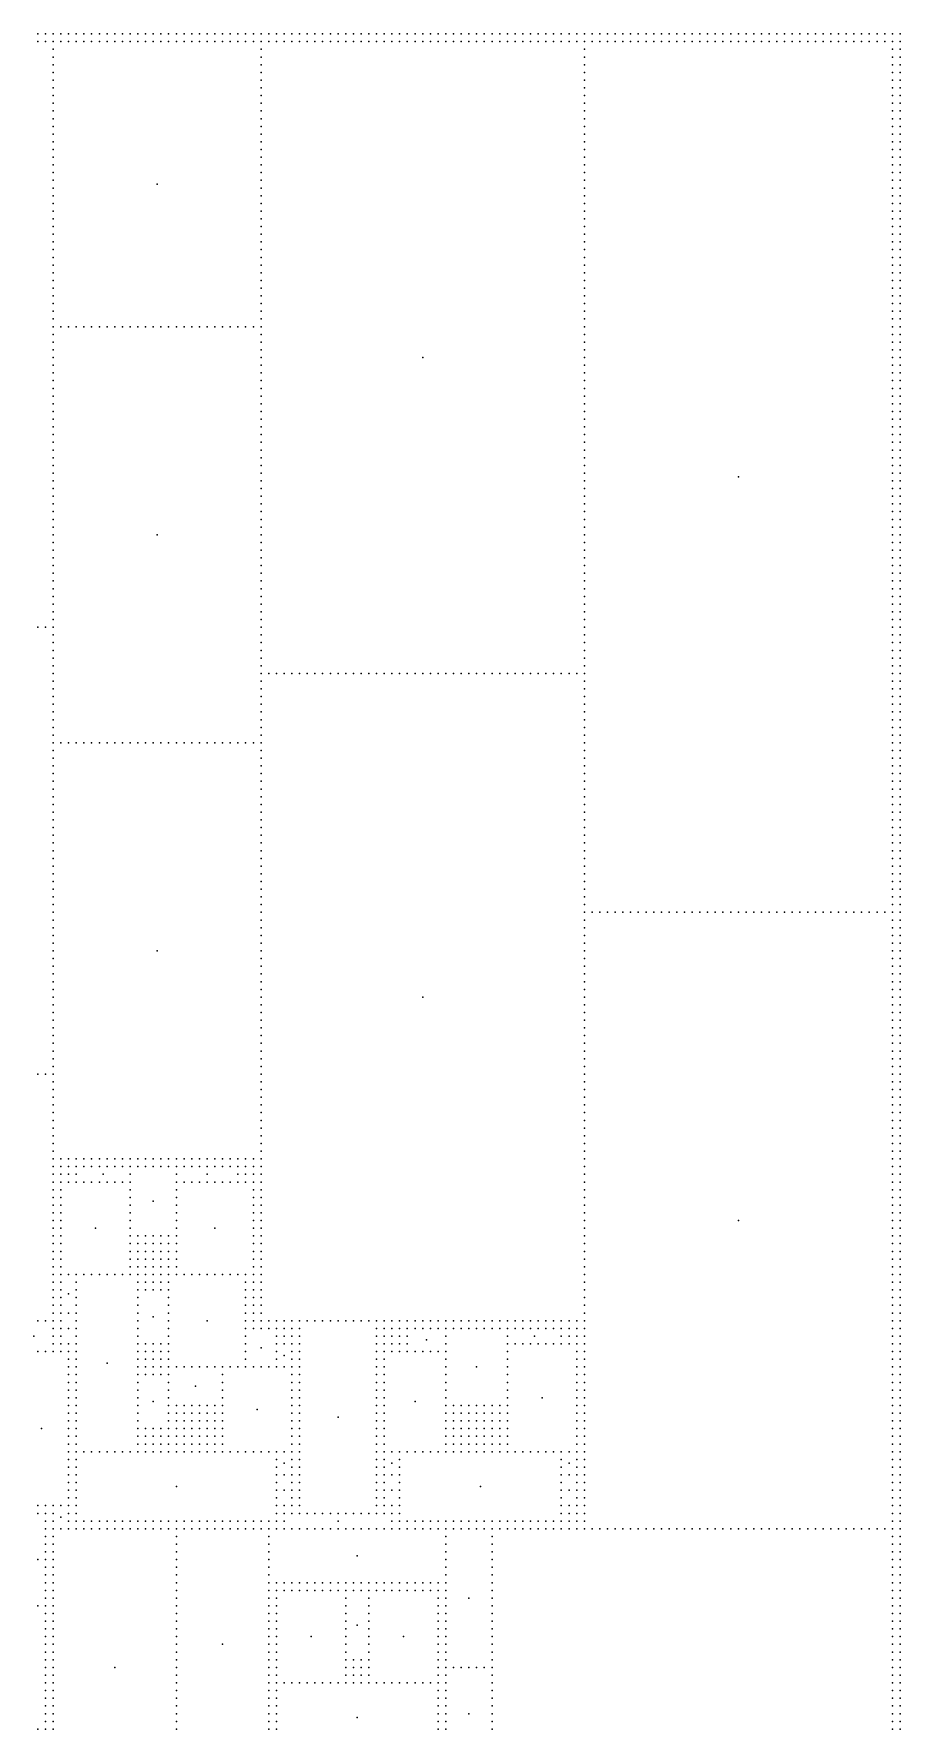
# Model space of a CAD drawing. Header units: metres. Extents: x -50 to 50, y -49 to 49.
# Drawn here: x 25.22 to 50.22, y 0.22 to 49.17 of the extents above; entities that cross this region are included whole.
import ezdxf

# ---------------------------------------------------------------- set-up
doc = ezdxf.new("R2010")
doc.units = ezdxf.units.M

msp = doc.modelspace()

# ---------------------------------------------------------------- linework, layer by layer
for p in [(25.333, 49.168), (25.333, 48.946), (25.556, 49.168), (25.556, 48.946), (25.778, 49.168), (25.778, 48.946), (26, 49.168), (26, 48.946), (26.222, 49.168), (26.222, 48.946), (26.444, 49.168), (26.444, 48.946), (26.667, 49.168), (26.667, 48.946), (26.889, 49.168), (26.889, 48.946), (27.111, 49.168), (27.111, 48.946), (27.333, 49.168), (27.333, 48.946), (27.556, 49.168), (27.556, 48.946), (27.778, 49.168), (27.778, 48.946), (28, 49.168), (28, 48.946), (28.222, 49.168), (28.222, 48.946), (28.444, 49.168), (28.444, 48.946), (28.667, 49.168), (28.667, 48.946), (28.889, 49.168), (28.889, 48.946), (29.111, 49.168), (29.111, 48.946), (29.333, 49.168), (29.333, 48.946), (29.556, 49.168), (29.556, 48.946), (29.778, 49.168), (29.778, 48.946), (30, 49.168), (30, 48.946), (30.222, 49.168), (30.222, 48.946), (30.444, 49.168), (30.444, 48.946), (30.667, 49.168), (30.667, 48.946), (30.889, 49.168), (30.889, 48.946), (31.111, 49.168), (31.111, 48.946), (31.333, 49.168), (31.333, 48.946), (31.556, 49.168), (31.556, 48.946), (31.778, 49.168), (31.778, 48.946), (32, 49.168), (32, 48.946), (32.222, 49.168), (32.222, 48.946), (32.444, 49.168), (32.444, 48.946), (32.667, 49.168), (32.667, 48.946), (32.889, 49.168), (32.889, 48.946), (33.111, 49.168), (33.111, 48.946), (33.333, 49.168), (33.333, 48.946), (33.556, 49.168), (33.556, 48.946), (33.778, 49.168), (33.778, 48.946), (34, 49.168), (34, 48.946), (34.222, 49.168), (34.222, 48.946), (34.444, 49.168), (34.444, 48.946), (34.667, 49.168), (34.667, 48.946), (34.889, 49.168), (34.889, 48.946), (35.111, 49.168), (35.111, 48.946), (35.333, 49.168), (35.333, 48.946), (35.556, 49.168), (35.556, 48.946), (35.778, 49.168), (35.778, 48.946), (36, 49.168), (36, 48.946), (36.222, 49.168), (36.222, 48.946), (36.444, 49.168), (36.444, 48.946), (36.667, 49.168), (36.667, 48.946), (36.889, 49.168), (36.889, 48.946), (37.111, 49.168), (37.111, 48.946), (37.333, 49.168), (37.333, 48.946), (37.556, 49.168), (37.556, 48.946), (37.778, 49.168), (37.778, 48.946), (38, 49.168), (38, 48.946), (38.222, 49.168), (38.222, 48.946), (38.444, 49.168), (38.444, 48.946), (38.667, 49.168), (38.667, 48.946), (38.889, 49.168), (38.889, 48.946), (39.111, 49.168), (39.111, 48.946), (39.333, 49.168), (39.333, 48.946), (39.556, 49.168), (39.556, 48.946), (39.778, 49.168), (39.778, 48.946), (40, 49.168), (40, 48.946), (40.222, 49.168), (40.222, 48.946), (40.444, 49.168), (40.444, 48.946), (40.667, 49.168), (40.667, 48.946), (40.889, 49.168), (40.889, 48.946), (41.111, 49.168), (41.111, 48.946), (41.333, 49.168), (41.333, 48.946), (41.556, 49.168), (41.556, 48.946), (41.778, 49.168), (41.778, 48.946), (42, 49.168), (42, 48.946), (42.222, 49.168), (42.222, 48.946), (42.444, 49.168), (42.444, 48.946), (42.667, 49.168), (42.667, 48.946), (42.889, 49.168), (42.889, 48.946), (43.111, 49.168), (43.111, 48.946), (43.333, 49.168), (43.333, 48.946), (43.556, 49.168), (43.556, 48.946), (43.778, 49.168), (43.778, 48.946), (44, 49.168), (44, 48.946), (44.222, 49.168), (44.222, 48.946), (44.444, 49.168), (44.444, 48.946), (44.667, 49.168), (44.667, 48.946), (44.889, 49.168), (44.889, 48.946), (45.111, 49.168), (45.111, 48.946), (45.333, 49.168), (45.333, 48.946), (45.556, 49.168), (45.556, 48.946), (45.778, 49.168), (45.778, 48.946), (46, 49.168), (46, 48.946), (46.222, 49.168), (46.222, 48.946), (46.444, 49.168), (46.444, 48.946), (46.667, 49.168), (46.667, 48.946), (46.889, 49.168), (46.889, 48.946), (47.111, 49.168), (47.111, 48.946), (47.333, 49.168), (47.333, 48.946), (47.556, 49.168), (47.556, 48.946), (47.778, 49.168), (47.778, 48.946), (48, 49.168), (48, 48.946), (48.222, 49.168), (48.222, 48.946), (48.444, 49.168), (48.444, 48.946), (48.667, 49.168), (48.667, 48.946), (48.889, 49.168), (48.889, 48.946), (49.111, 49.168), (49.111, 48.946), (49.333, 49.168), (49.333, 48.946), (49.556, 49.168), (49.556, 48.946), (49.778, 49.168), (49.778, 48.946), (50, 49.168), (50, 48.946), (50.222, 49.168), (50.222, 49.168), (50.222, 48.946), (25.778, 48.723), (25.778, 48.501), (31.778, 48.723), (31.778, 48.501), (41.111, 48.723), (41.111, 48.501), (50, 48.723), (50, 48.501), (50.222, 48.723), (50.222, 48.501), (25.778, 48.279), (25.778, 48.056), (31.778, 48.279), (31.778, 48.056), (41.111, 48.279), (41.111, 48.056), (50, 48.279), (50, 48.056), (50.222, 48.279), (50.222, 48.056), (25.778, 47.834), (25.778, 47.611), (31.778, 47.834), (31.778, 47.611), (41.111, 47.834), (41.111, 47.611), (50, 47.834), (50, 47.611), (50.222, 47.834), (50.222, 47.611), (25.778, 47.389), (25.778, 47.166), (31.778, 47.389), (31.778, 47.166), (41.111, 47.389), (41.111, 47.166), (50, 47.389), (50, 47.166), (50.222, 47.389), (50.222, 47.166), (25.778, 46.944), (25.778, 46.721), (25.778, 46.499), (31.778, 46.944), (31.778, 46.721), (31.778, 46.499), (41.111, 46.944), (41.111, 46.721), (41.111, 46.499), (50, 46.944), (50, 46.721), (50, 46.499), (50.222, 46.944), (50.222, 46.721), (50.222, 46.499), (25.778, 46.276), (25.778, 46.054), (31.778, 46.276), (31.778, 46.054), (41.111, 46.276), (41.111, 46.054), (50, 46.276), (50, 46.054), (50.222, 46.276), (50.222, 46.054), (25.778, 45.831), (25.778, 45.609), (31.778, 45.831), (31.778, 45.609), (41.111, 45.831), (41.111, 45.609), (50, 45.831), (50, 45.609), (50.222, 45.831), (50.222, 45.609), (25.778, 45.386), (25.778, 45.164), (31.778, 45.386), (31.778, 45.164), (41.111, 45.386), (41.111, 45.164), (50, 45.386), (50, 45.164), (50.222, 45.386), (50.222, 45.164), (25.778, 44.941), (25.778, 44.719), (28.778, 44.83), (31.778, 44.941), (31.778, 44.719), (41.111, 44.941), (41.111, 44.719), (50, 44.941), (50, 44.719), (50.222, 44.941), (50.222, 44.719), (25.778, 44.496), (25.778, 44.274), (31.778, 44.496), (31.778, 44.274), (41.111, 44.496), (41.111, 44.274), (50, 44.496), (50, 44.274), (50.222, 44.496), (50.222, 44.274), (25.778, 44.051), (25.778, 43.829), (25.778, 43.606), (31.778, 44.051), (31.778, 43.829), (31.778, 43.606), (41.111, 44.051), (41.111, 43.829), (41.111, 43.606), (50, 44.051), (50, 43.829), (50, 43.606), (50.222, 44.051), (50.222, 43.829), (50.222, 43.606), (25.778, 43.384), (25.778, 43.161), (31.778, 43.384), (31.778, 43.161), (41.111, 43.384), (41.111, 43.161), (50, 43.384), (50, 43.161), (50.222, 43.384), (50.222, 43.161), (25.778, 42.939), (25.778, 42.716), (31.778, 42.939), (31.778, 42.716), (41.111, 42.939), (41.111, 42.716), (50, 42.939), (50, 42.716), (50.222, 42.939), (50.222, 42.716), (25.778, 42.494), (25.778, 42.272), (31.778, 42.494), (31.778, 42.272), (41.111, 42.494), (41.111, 42.272), (50, 42.494), (50, 42.272), (50.222, 42.494), (50.222, 42.272), (25.778, 42.049), (25.778, 41.827), (25.778, 41.604), (31.778, 42.049), (31.778, 41.827), (31.778, 41.604), (41.111, 42.049), (41.111, 41.827), (41.111, 41.604), (50, 42.049), (50, 41.827), (50, 41.604), (50.222, 42.049), (50.222, 41.827), (50.222, 41.604), (25.778, 41.382), (25.778, 41.159), (31.778, 41.382), (31.778, 41.159), (41.111, 41.382), (41.111, 41.159), (50, 41.382), (50, 41.159), (50.222, 41.382), (50.222, 41.159), (25.778, 40.937), (25.778, 40.714), (26, 40.714), (26.222, 40.714), (26.444, 40.714), (26.667, 40.714), (26.889, 40.714), (27.111, 40.714), (27.333, 40.714), (27.556, 40.714), (27.778, 40.714), (28, 40.714), (28.222, 40.714), (28.444, 40.714), (28.667, 40.714), (28.889, 40.714), (29.111, 40.714), (29.333, 40.714), (29.556, 40.714), (29.778, 40.714), (30, 40.714), (30.222, 40.714), (30.444, 40.714), (30.667, 40.714), (30.889, 40.714), (31.111, 40.714), (31.333, 40.714), (31.556, 40.714), (31.778, 40.937), (31.778, 40.714), (41.111, 40.937), (41.111, 40.714), (50, 40.937), (50, 40.714), (50.222, 40.937), (50.222, 40.714), (25.778, 40.492), (25.778, 40.269), (31.778, 40.492), (31.778, 40.269), (41.111, 40.492), (41.111, 40.269), (50, 40.492), (50, 40.269), (50.222, 40.492), (50.222, 40.269), (25.778, 40.047), (25.778, 39.824), (31.778, 40.047), (31.778, 39.824), (36.444, 39.824), (41.111, 40.047), (41.111, 39.824), (50, 40.047), (50, 39.824), (50.222, 40.047), (50.222, 39.824), (25.778, 39.602), (25.778, 39.379), (25.778, 39.157), (31.778, 39.602), (31.778, 39.379), (31.778, 39.157), (41.111, 39.602), (41.111, 39.379), (41.111, 39.157), (50, 39.602), (50, 39.379), (50, 39.157), (50.222, 39.602), (50.222, 39.379), (50.222, 39.157), (25.778, 38.934), (25.778, 38.712), (31.778, 38.934), (31.778, 38.712), (41.111, 38.934), (41.111, 38.712), (50, 38.934), (50, 38.712), (50.222, 38.934), (50.222, 38.712), (25.778, 38.489), (25.778, 38.267), (31.778, 38.489), (31.778, 38.267), (41.111, 38.489), (41.111, 38.267), (50, 38.489), (50, 38.267), (50.222, 38.489), (50.222, 38.267), (25.778, 38.044), (25.778, 37.822), (31.778, 38.044), (31.778, 37.822), (41.111, 38.044), (41.111, 37.822), (50, 38.044), (50, 37.822), (50.222, 38.044), (50.222, 37.822), (25.778, 37.599), (25.778, 37.377), (31.778, 37.599), (31.778, 37.377), (41.111, 37.599), (41.111, 37.377), (50, 37.599), (50, 37.377), (50.222, 37.599), (50.222, 37.377), (25.778, 37.154), (25.778, 36.932), (31.778, 37.154), (31.778, 36.932), (41.111, 37.154), (41.111, 36.932), (50, 37.154), (50, 36.932), (50.222, 37.154), (50.222, 36.932), (25.778, 36.709), (25.778, 36.487), (25.778, 36.265), (31.778, 36.709), (31.778, 36.487), (31.778, 36.265), (41.111, 36.709), (41.111, 36.487), (41.111, 36.265), (45.556, 36.376), (50, 36.709), (50, 36.487), (50, 36.265), (50.222, 36.709), (50.222, 36.487), (50.222, 36.265), (25.778, 36.042), (25.778, 35.82), (31.778, 36.042), (31.778, 35.82), (41.111, 36.042), (41.111, 35.82), (50, 36.042), (50, 35.82), (50.222, 36.042), (50.222, 35.82), (25.778, 35.597), (25.778, 35.375), (31.778, 35.597), (31.778, 35.375), (41.111, 35.597), (41.111, 35.375), (50, 35.597), (50, 35.375), (50.222, 35.597), (50.222, 35.375), (25.778, 35.152), (25.778, 34.93), (31.778, 35.152), (31.778, 34.93), (41.111, 35.152), (41.111, 34.93), (50, 35.152), (50, 34.93), (50.222, 35.152), (50.222, 34.93), (25.778, 34.707), (25.778, 34.485), (25.778, 34.262), (28.778, 34.707), (31.778, 34.707), (31.778, 34.485), (31.778, 34.262), (41.111, 34.707), (41.111, 34.485), (41.111, 34.262), (50, 34.707), (50, 34.485), (50, 34.262), (50.222, 34.707), (50.222, 34.485), (50.222, 34.262), (25.778, 34.04), (25.778, 33.817), (31.778, 34.04), (31.778, 33.817), (41.111, 34.04), (41.111, 33.817), (50, 34.04), (50, 33.817), (50.222, 34.04), (50.222, 33.817), (25.778, 33.595), (25.778, 33.372), (31.778, 33.595), (31.778, 33.372), (41.111, 33.595), (41.111, 33.372), (50, 33.595), (50, 33.372), (50.222, 33.595), (50.222, 33.372), (25.778, 33.15), (25.778, 32.927), (31.778, 33.15), (31.778, 32.927), (41.111, 33.15), (41.111, 32.927), (50, 33.15), (50, 32.927), (50.222, 33.15), (50.222, 32.927), (25.778, 32.705), (25.778, 32.482), (31.778, 32.705), (31.778, 32.482), (41.111, 32.705), (41.111, 32.482), (50, 32.705), (50, 32.482), (50.222, 32.705), (50.222, 32.482), (25.333, 32.037), (25.556, 32.037), (25.778, 32.26), (25.778, 32.037), (31.778, 32.26), (31.778, 32.037), (41.111, 32.26), (41.111, 32.037), (50, 32.26), (50, 32.037), (50.222, 32.26), (50.222, 32.037), (25.778, 31.815), (25.778, 31.592), (25.778, 31.37), (31.778, 31.815), (31.778, 31.592), (31.778, 31.37), (41.111, 31.815), (41.111, 31.592), (41.111, 31.37), (50, 31.815), (50, 31.592), (50, 31.37), (50.222, 31.815), (50.222, 31.592), (50.222, 31.37), (25.778, 31.147), (25.778, 30.925), (31.778, 31.147), (31.778, 30.925), (41.111, 31.147), (41.111, 30.925), (50, 31.147), (50, 30.925), (50.222, 31.147), (50.222, 30.925), (25.778, 30.702), (25.778, 30.48), (31.778, 30.702), (31.778, 30.48), (32, 30.702), (32.222, 30.702), (32.444, 30.702), (32.667, 30.702), (32.889, 30.702), (33.111, 30.702), (33.333, 30.702), (33.556, 30.702), (33.778, 30.702), (34, 30.702), (34.222, 30.702), (34.444, 30.702), (34.667, 30.702), (34.889, 30.702), (35.111, 30.702), (35.333, 30.702), (35.556, 30.702), (35.778, 30.702), (36, 30.702), (36.222, 30.702), (36.444, 30.702), (36.667, 30.702), (36.889, 30.702), (37.111, 30.702), (37.333, 30.702), (37.556, 30.702), (37.778, 30.702), (38, 30.702), (38.222, 30.702), (38.444, 30.702), (38.667, 30.702), (38.889, 30.702), (39.111, 30.702), (39.333, 30.702), (39.556, 30.702), (39.778, 30.702), (40, 30.702), (40.222, 30.702), (40.444, 30.702), (40.667, 30.702), (40.889, 30.702), (41.111, 30.702), (41.111, 30.48), (50, 30.702), (50, 30.48), (50.222, 30.702), (50.222, 30.48), (25.778, 30.258), (25.778, 30.035), (31.778, 30.258), (31.778, 30.035), (41.111, 30.258), (41.111, 30.035), (50, 30.258), (50, 30.035), (50.222, 30.258), (50.222, 30.035), (25.778, 29.813), (25.778, 29.59), (25.778, 29.368), (31.778, 29.813), (31.778, 29.59), (31.778, 29.368), (41.111, 29.813), (41.111, 29.59), (41.111, 29.368), (50, 29.813), (50, 29.59), (50, 29.368), (50.222, 29.813), (50.222, 29.59), (50.222, 29.368), (25.778, 29.145), (25.778, 28.923), (31.778, 29.145), (31.778, 28.923), (41.111, 29.145), (41.111, 28.923), (50, 29.145), (50, 28.923), (50.222, 29.145), (50.222, 28.923), (25.778, 28.7), (25.778, 28.478), (26, 28.7), (26.222, 28.7), (26.444, 28.7), (26.667, 28.7), (26.889, 28.7), (27.111, 28.7), (27.333, 28.7), (27.556, 28.7), (27.778, 28.7), (28, 28.7), (28.222, 28.7), (28.444, 28.7), (28.667, 28.7), (28.889, 28.7), (29.111, 28.7), (29.333, 28.7), (29.556, 28.7), (29.778, 28.7), (30, 28.7), (30.222, 28.7), (30.444, 28.7), (30.667, 28.7), (30.889, 28.7), (31.111, 28.7), (31.333, 28.7), (31.556, 28.7), (31.778, 28.7), (31.778, 28.478), (41.111, 28.7), (41.111, 28.478), (50, 28.7), (50, 28.478), (50.222, 28.7), (50.222, 28.478), (25.778, 28.255), (25.778, 28.033), (31.778, 28.255), (31.778, 28.033), (41.111, 28.255), (41.111, 28.033), (50, 28.255), (50, 28.033), (50.222, 28.255), (50.222, 28.033), (25.778, 27.81), (25.778, 27.588), (31.778, 27.81), (31.778, 27.588), (41.111, 27.81), (41.111, 27.588), (50, 27.81), (50, 27.588), (50.222, 27.81), (50.222, 27.588), (25.778, 27.365), (25.778, 27.143), (25.778, 26.92), (31.778, 27.365), (31.778, 27.143), (31.778, 26.92), (41.111, 27.365), (41.111, 27.143), (41.111, 26.92), (50, 27.365), (50, 27.143), (50, 26.92), (50.222, 27.365), (50.222, 27.143), (50.222, 26.92), (25.778, 26.698), (25.778, 26.475), (31.778, 26.698), (31.778, 26.475), (41.111, 26.698), (41.111, 26.475), (50, 26.698), (50, 26.475), (50.222, 26.698), (50.222, 26.475), (25.778, 26.253), (25.778, 26.03), (31.778, 26.253), (31.778, 26.03), (41.111, 26.253), (41.111, 26.03), (50, 26.253), (50, 26.03), (50.222, 26.253), (50.222, 26.03), (25.778, 25.808), (25.778, 25.585), (31.778, 25.808), (31.778, 25.585), (41.111, 25.808), (41.111, 25.585), (50, 25.808), (50, 25.585), (50.222, 25.808), (50.222, 25.585), (25.778, 25.363), (25.778, 25.14), (31.778, 25.363), (31.778, 25.14), (41.111, 25.363), (41.111, 25.14), (50, 25.363), (50, 25.14), (50.222, 25.363), (50.222, 25.14), (25.778, 24.918), (25.778, 24.695), (31.778, 24.918), (31.778, 24.695), (41.111, 24.918), (41.111, 24.695), (50, 24.918), (50, 24.695), (50.222, 24.918), (50.222, 24.695), (25.778, 24.473), (25.778, 24.251), (25.778, 24.028), (31.778, 24.473), (31.778, 24.251), (31.778, 24.028), (41.111, 24.473), (41.111, 24.251), (41.111, 24.028), (50, 24.473), (50, 24.251), (50, 24.028), (50.222, 24.473), (50.222, 24.251), (50.222, 24.028), (25.778, 23.806), (25.778, 23.583), (31.778, 23.806), (31.778, 23.583), (41.111, 23.806), (41.111, 23.583), (41.333, 23.806), (41.556, 23.806), (41.778, 23.806), (42, 23.806), (42.222, 23.806), (42.444, 23.806), (42.667, 23.806), (42.889, 23.806), (43.111, 23.806), (43.333, 23.806), (43.556, 23.806), (43.778, 23.806), (44, 23.806), (44.222, 23.806), (44.444, 23.806), (44.667, 23.806), (44.889, 23.806), (45.111, 23.806), (45.333, 23.806), (45.556, 23.806), (45.778, 23.806), (46, 23.806), (46.222, 23.806), (46.444, 23.806), (46.667, 23.806), (46.889, 23.806), (47.111, 23.806), (47.333, 23.806), (47.556, 23.806), (47.778, 23.806), (48, 23.806), (48.222, 23.806), (48.444, 23.806), (48.667, 23.806), (48.889, 23.806), (49.111, 23.806), (49.333, 23.806), (49.556, 23.806), (49.778, 23.806), (50, 23.806), (50, 23.583), (50.222, 23.806), (50.222, 23.583), (25.778, 23.361), (25.778, 23.138), (31.778, 23.361), (31.778, 23.138), (41.111, 23.361), (41.111, 23.138), (50, 23.361), (50, 23.138), (50.222, 23.361), (50.222, 23.138), (25.778, 22.916), (25.778, 22.693), (28.778, 22.693), (31.778, 22.916), (31.778, 22.693), (41.111, 22.916), (41.111, 22.693), (50, 22.916), (50, 22.693), (50.222, 22.916), (50.222, 22.693), (25.778, 22.471), (25.778, 22.248), (25.778, 22.026), (31.778, 22.471), (31.778, 22.248), (31.778, 22.026), (41.111, 22.471), (41.111, 22.248), (41.111, 22.026), (50, 22.471), (50, 22.248), (50, 22.026), (50.222, 22.471), (50.222, 22.248), (50.222, 22.026), (25.778, 21.803), (25.778, 21.581), (31.778, 21.803), (31.778, 21.581), (41.111, 21.803), (41.111, 21.581), (50, 21.803), (50, 21.581), (50.222, 21.803), (50.222, 21.581), (25.778, 21.358), (25.778, 21.136), (31.778, 21.358), (31.778, 21.136), (36.444, 21.358), (41.111, 21.358), (41.111, 21.136), (50, 21.358), (50, 21.136), (50.222, 21.358), (50.222, 21.136), (25.778, 20.913), (25.778, 20.691), (31.778, 20.913), (31.778, 20.691), (41.111, 20.913), (41.111, 20.691), (50, 20.913), (50, 20.691), (50.222, 20.913), (50.222, 20.691), (25.778, 20.468), (25.778, 20.246), (31.778, 20.468), (31.778, 20.246), (41.111, 20.468), (41.111, 20.246), (50, 20.468), (50, 20.246), (50.222, 20.468), (50.222, 20.246), (25.778, 20.023), (25.778, 19.801), (31.778, 20.023), (31.778, 19.801), (41.111, 20.023), (41.111, 19.801), (50, 20.023), (50, 19.801), (50.222, 20.023), (50.222, 19.801), (25.333, 19.133), (25.556, 19.133), (25.778, 19.578), (25.778, 19.356), (25.778, 19.133), (31.778, 19.578), (31.778, 19.356), (31.778, 19.133), (41.111, 19.578), (41.111, 19.356), (41.111, 19.133), (50, 19.578), (50, 19.356), (50, 19.133), (50.222, 19.578), (50.222, 19.356), (50.222, 19.133), (25.778, 18.911), (25.778, 18.688), (31.778, 18.911), (31.778, 18.688), (41.111, 18.911), (41.111, 18.688), (50, 18.911), (50, 18.688), (50.222, 18.911), (50.222, 18.688), (25.778, 18.466), (25.778, 18.244), (31.778, 18.466), (31.778, 18.244), (41.111, 18.466), (41.111, 18.244), (50, 18.466), (50, 18.244), (50.222, 18.466), (50.222, 18.244), (25.778, 18.021), (25.778, 17.799), (31.778, 18.021), (31.778, 17.799), (41.111, 18.021), (41.111, 17.799), (50, 18.021), (50, 17.799), (50.222, 18.021), (50.222, 17.799), (25.778, 17.576), (25.778, 17.354), (31.778, 17.576), (31.778, 17.354), (41.111, 17.576), (41.111, 17.354), (50, 17.576), (50, 17.354), (50.222, 17.576), (50.222, 17.354), (25.778, 17.131), (25.778, 16.909), (25.778, 16.686), (26, 16.686), (26.222, 16.686), (26.444, 16.686), (26.667, 16.686), (26.889, 16.686), (27.111, 16.686), (27.333, 16.686), (27.556, 16.686), (27.778, 16.686), (28, 16.686), (28.222, 16.686), (28.444, 16.686), (28.667, 16.686), (28.889, 16.686), (29.111, 16.686), (29.333, 16.686), (29.556, 16.686), (29.778, 16.686), (30, 16.686), (30.222, 16.686), (30.444, 16.686), (30.667, 16.686), (30.889, 16.686), (31.111, 16.686), (31.333, 16.686), (31.556, 16.686), (31.778, 17.131), (31.778, 16.909), (31.778, 16.686), (41.111, 17.131), (41.111, 16.909), (41.111, 16.686), (50, 17.131), (50, 16.909), (50, 16.686), (50.222, 17.131), (50.222, 16.909), (50.222, 16.686), (25.778, 16.464), (25.778, 16.241), (26, 16.464), (26, 16.241), (26.222, 16.464), (26.222, 16.241), (26.444, 16.464), (26.444, 16.241), (26.667, 16.464), (26.889, 16.464), (27.111, 16.464), (27.222, 16.241), (27.333, 16.464), (27.556, 16.464), (27.778, 16.464), (28, 16.464), (28, 16.241), (28.222, 16.464), (28.444, 16.464), (28.667, 16.464), (28.889, 16.464), (29.111, 16.464), (29.333, 16.464), (29.333, 16.241), (29.556, 16.464), (29.778, 16.464), (30, 16.464), (30.222, 16.464), (30.222, 16.241), (30.444, 16.464), (30.667, 16.464), (30.889, 16.464), (31.111, 16.464), (31.111, 16.241), (31.333, 16.464), (31.333, 16.241), (31.556, 16.464), (31.556, 16.241), (31.778, 16.464), (31.778, 16.241), (41.111, 16.464), (41.111, 16.241), (50, 16.464), (50, 16.241), (50.222, 16.464), (50.222, 16.241), (25.778, 16.019), (25.778, 15.796), (26, 16.019), (26, 15.796), (26.222, 16.019), (26.444, 16.019), (26.667, 16.019), (26.889, 16.019), (27.111, 16.019), (27.333, 16.019), (27.556, 16.019), (27.778, 16.019), (28, 16.019), (28, 15.796), (29.333, 16.019), (29.333, 15.796), (29.556, 16.019), (29.778, 16.019), (30, 16.019), (30.222, 16.019), (30.444, 16.019), (30.667, 16.019), (30.889, 16.019), (31.111, 16.019), (31.333, 16.019), (31.556, 16.019), (31.556, 15.796), (31.778, 16.019), (31.778, 15.796), (41.111, 16.019), (41.111, 15.796), (50, 16.019), (50, 15.796), (50.222, 16.019), (50.222, 15.796), (25.778, 15.574), (25.778, 15.351), (26, 15.574), (26, 15.351), (28, 15.574), (28, 15.351), (28.667, 15.462), (29.333, 15.574), (29.333, 15.351), (31.556, 15.574), (31.556, 15.351), (31.778, 15.574), (31.778, 15.351), (41.111, 15.574), (41.111, 15.351), (50, 15.574), (50, 15.351), (50.222, 15.574), (50.222, 15.351), (25.778, 15.129), (25.778, 14.906), (25.778, 14.684), (26, 15.129), (26, 14.906), (26, 14.684), (28, 15.129), (28, 14.906), (28, 14.684), (29.333, 15.129), (29.333, 14.906), (29.333, 14.684), (31.556, 15.129), (31.556, 14.906), (31.556, 14.684), (31.778, 15.129), (31.778, 14.906), (31.778, 14.684), (41.111, 15.129), (41.111, 14.906), (41.111, 14.684), (45.556, 14.906), (50, 15.129), (50, 14.906), (50, 14.684), (50.222, 15.129), (50.222, 14.906), (50.222, 14.684), (25.778, 14.461), (25.778, 14.239), (26, 14.461), (26, 14.239), (27, 14.684), (28, 14.461), (28, 14.239), (28.222, 14.461), (28.222, 14.239), (28.444, 14.461), (28.444, 14.239), (28.667, 14.461), (28.667, 14.239), (28.889, 14.461), (28.889, 14.239), (29.111, 14.461), (29.111, 14.239), (29.333, 14.461), (29.333, 14.239), (30.444, 14.684), (31.556, 14.461), (31.556, 14.239), (31.778, 14.461), (31.778, 14.239), (41.111, 14.461), (41.111, 14.239), (50, 14.461), (50, 14.239), (50.222, 14.461), (50.222, 14.239), (25.778, 14.016), (25.778, 13.794), (26, 14.016), (26, 13.794), (28, 14.016), (28, 13.794), (28.222, 14.016), (28.222, 13.794), (28.444, 14.016), (28.444, 13.794), (28.667, 14.016), (28.667, 13.794), (28.889, 14.016), (28.889, 13.794), (29.111, 14.016), (29.111, 13.794), (29.333, 14.016), (29.333, 13.794), (31.556, 14.016), (31.556, 13.794), (31.778, 14.016), (31.778, 13.794), (41.111, 14.016), (41.111, 13.794), (50, 14.016), (50, 13.794), (50.222, 14.016), (50.222, 13.794), (25.778, 13.571), (25.778, 13.349), (26, 13.571), (26, 13.349), (26.222, 13.349), (26.444, 13.349), (26.667, 13.349), (26.889, 13.349), (27.111, 13.349), (27.333, 13.349), (27.556, 13.349), (27.778, 13.349), (28, 13.571), (28, 13.349), (28.222, 13.571), (28.222, 13.349), (28.444, 13.571), (28.444, 13.349), (28.667, 13.571), (28.667, 13.349), (28.889, 13.571), (28.889, 13.349), (29.111, 13.571), (29.111, 13.349), (29.333, 13.571), (29.333, 13.349), (29.556, 13.349), (29.778, 13.349), (30, 13.349), (30.222, 13.349), (30.444, 13.349), (30.667, 13.349), (30.889, 13.349), (31.111, 13.349), (31.333, 13.349), (31.556, 13.571), (31.556, 13.349), (31.778, 13.571), (31.778, 13.349), (41.111, 13.571), (41.111, 13.349), (50, 13.571), (50, 13.349), (50.222, 13.571), (50.222, 13.349), (25.778, 13.126), (25.778, 12.904), (26, 13.126), (26, 12.904), (26.222, 12.793), (26.444, 13.126), (26.444, 12.904), (28.222, 13.126), (28.222, 12.904), (28.444, 13.126), (28.444, 12.904), (28.667, 13.126), (28.667, 12.904), (28.889, 13.126), (28.889, 12.904), (29.111, 13.126), (29.111, 12.904), (31.333, 13.126), (31.333, 12.904), (31.556, 13.126), (31.556, 12.904), (31.778, 13.126), (31.778, 12.904), (41.111, 13.126), (41.111, 12.904), (50, 13.126), (50, 12.904), (50.222, 13.126), (50.222, 12.904), (25.778, 12.681), (25.778, 12.459), (25.778, 12.236), (26, 12.681), (26, 12.459), (26, 12.236), (26.222, 12.236), (26.444, 12.681), (26.444, 12.459), (26.444, 12.236), (28.222, 12.681), (28.222, 12.459), (28.222, 12.236), (29.111, 12.681), (29.111, 12.459), (29.111, 12.236), (31.333, 12.681), (31.333, 12.459), (31.333, 12.236), (31.556, 12.681), (31.556, 12.459), (31.556, 12.236), (31.778, 12.681), (31.778, 12.459), (31.778, 12.236), (41.111, 12.681), (41.111, 12.459), (41.111, 12.236), (50, 12.681), (50, 12.459), (50, 12.236), (50.222, 12.681), (50.222, 12.459), (50.222, 12.236), (25.333, 12.014), (25.556, 12.014), (25.778, 12.014), (25.778, 11.792), (26, 12.014), (26, 11.792), (26.222, 11.792), (26.444, 12.014), (26.444, 11.792), (28.222, 12.014), (28.222, 11.792), (28.667, 12.125), (29.111, 12.014), (29.111, 11.792), (30.222, 12.014), (31.333, 12.014), (31.333, 11.792), (31.556, 12.014), (31.556, 11.792), (31.778, 12.014), (31.778, 11.792), (32, 12.014), (32, 11.792), (32.222, 12.014), (32.222, 11.792), (32.444, 12.014), (32.444, 11.792), (32.667, 12.014), (32.667, 11.792), (32.889, 12.014), (32.889, 11.792), (33.111, 12.014), (33.333, 12.014), (33.556, 12.014), (33.778, 12.014), (34, 12.014), (34.222, 12.014), (34.444, 12.014), (34.667, 12.014), (34.889, 12.014), (35.111, 12.014), (35.111, 11.792), (35.333, 12.014), (35.333, 11.792), (35.556, 12.014), (35.556, 11.792), (35.778, 12.014), (35.778, 11.792), (36, 12.014), (36, 11.792), (36.222, 12.014), (36.222, 11.792), (36.444, 12.014), (36.444, 11.792), (36.667, 12.014), (36.667, 11.792), (36.889, 12.014), (36.889, 11.792), (37.111, 12.014), (37.111, 11.792), (37.333, 12.014), (37.333, 11.792), (37.556, 12.014), (37.556, 11.792), (37.778, 12.014), (37.778, 11.792), (38, 12.014), (38, 11.792), (38.222, 12.014), (38.222, 11.792), (38.444, 12.014), (38.444, 11.792), (38.667, 12.014), (38.667, 11.792), (38.889, 12.014), (38.889, 11.792), (39.111, 12.014), (39.111, 11.792), (39.333, 12.014), (39.333, 11.792), (39.556, 12.014), (39.556, 11.792), (39.778, 12.014), (39.778, 11.792), (40, 12.014), (40, 11.792), (40.222, 12.014), (40.222, 11.792), (40.444, 12.014), (40.444, 11.792), (40.667, 12.014), (40.667, 11.792), (40.889, 12.014), (40.889, 11.792), (41.111, 12.014), (41.111, 11.792), (50, 12.014), (50, 11.792), (50.222, 12.014), (50.222, 11.792), (25.222, 11.569), (25.778, 11.569), (25.778, 11.347), (26, 11.569), (26, 11.347), (26.222, 11.347), (26.444, 11.569), (26.444, 11.347), (28.222, 11.569), (28.222, 11.347), (28.444, 11.347), (28.667, 11.347), (28.889, 11.347), (29.111, 11.569), (29.111, 11.347), (31.333, 11.569), (31.333, 11.347), (32.222, 11.569), (32.222, 11.347), (32.444, 11.569), (32.444, 11.347), (32.667, 11.569), (32.667, 11.347), (32.889, 11.569), (32.889, 11.347), (35.111, 11.569), (35.111, 11.347), (35.333, 11.569), (35.333, 11.347), (35.556, 11.569), (35.556, 11.347), (35.778, 11.569), (35.778, 11.347), (36, 11.569), (36, 11.347), (36.556, 11.458), (37.111, 11.569), (37.111, 11.347), (38.889, 11.569), (38.889, 11.347), (39.111, 11.347), (39.333, 11.347), (39.556, 11.347), (39.667, 11.569), (39.778, 11.347), (40, 11.347), (40.222, 11.347), (40.444, 11.569), (40.444, 11.347), (40.667, 11.569), (40.667, 11.347), (40.889, 11.569), (40.889, 11.347), (41.111, 11.569), (41.111, 11.347), (50, 11.569), (50, 11.347), (50.222, 11.569), (50.222, 11.347), (25.333, 11.124), (25.556, 11.124), (25.778, 11.124), (26, 11.124), (26.222, 11.124), (26.222, 10.902), (26.444, 11.124), (26.444, 10.902), (27.333, 10.79), (28.222, 11.124), (28.222, 10.902), (28.444, 11.124), (28.444, 10.902), (28.667, 11.124), (28.667, 10.902), (28.889, 11.124), (28.889, 10.902), (29.111, 11.124), (29.111, 10.902), (31.333, 11.124), (31.333, 10.902), (31.778, 11.235), (32.222, 11.124), (32.222, 10.902), (32.444, 11.013), (32.667, 11.124), (32.667, 10.902), (32.889, 11.124), (32.889, 10.902), (35.111, 11.124), (35.111, 10.902), (35.333, 11.124), (35.333, 10.902), (35.556, 11.124), (35.778, 11.124), (36, 11.124), (36.222, 11.124), (36.444, 11.124), (36.667, 11.124), (36.889, 11.124), (37.111, 11.124), (37.111, 10.902), (38.889, 11.124), (38.889, 10.902), (40.889, 11.124), (40.889, 10.902), (41.111, 11.124), (41.111, 10.902), (50, 11.124), (50, 10.902), (50.222, 11.124), (50.222, 10.902), (26.222, 10.679), (26.222, 10.457), (26.444, 10.679), (26.444, 10.457), (28.222, 10.679), (28.222, 10.457), (28.444, 10.679), (28.444, 10.457), (28.667, 10.679), (28.667, 10.457), (28.889, 10.679), (28.889, 10.457), (29.111, 10.679), (29.111, 10.457), (29.333, 10.679), (29.556, 10.679), (29.778, 10.679), (30, 10.679), (30.222, 10.679), (30.444, 10.679), (30.667, 10.679), (30.667, 10.457), (30.889, 10.679), (31.111, 10.679), (31.333, 10.679), (31.556, 10.679), (31.778, 10.679), (32, 10.679), (32.222, 10.679), (32.444, 10.679), (32.667, 10.679), (32.667, 10.457), (32.889, 10.679), (32.889, 10.457), (35.111, 10.679), (35.111, 10.457), (35.333, 10.679), (35.333, 10.457), (37.111, 10.679), (37.111, 10.457), (38, 10.679), (38.889, 10.679), (38.889, 10.457), (40.889, 10.679), (40.889, 10.457), (41.111, 10.679), (41.111, 10.457), (50, 10.679), (50, 10.457), (50.222, 10.679), (50.222, 10.457), (26.222, 10.234), (26.222, 10.012), (26.222, 9.789), (26.444, 10.234), (26.444, 10.012), (26.444, 9.789), (28.222, 10.234), (28.222, 10.012), (28.222, 9.789), (29.111, 10.234), (29.111, 10.012), (29.111, 9.789), (29.889, 10.123), (30.667, 10.234), (30.667, 10.012), (30.667, 9.789), (32.667, 10.234), (32.667, 10.012), (32.667, 9.789), (32.889, 10.234), (32.889, 10.012), (32.889, 9.789), (35.111, 10.234), (35.111, 10.012), (35.111, 9.789), (35.333, 10.234), (35.333, 10.012), (35.333, 9.789), (37.111, 10.234), (37.111, 10.012), (37.111, 9.789), (38.889, 10.234), (38.889, 10.012), (38.889, 9.789), (39.889, 9.789), (40.889, 10.234), (40.889, 10.012), (40.889, 9.789), (41.111, 10.234), (41.111, 10.012), (41.111, 9.789), (50, 10.234), (50, 10.012), (50, 9.789), (50.222, 10.234), (50.222, 10.012), (50.222, 9.789), (26.222, 9.567), (26.222, 9.344), (26.444, 9.567), (26.444, 9.344), (28.222, 9.567), (28.222, 9.344), (28.667, 9.678), (29.111, 9.567), (29.111, 9.344), (29.333, 9.567), (29.333, 9.344), (29.556, 9.567), (29.556, 9.344), (29.778, 9.567), (29.778, 9.344), (30, 9.567), (30, 9.344), (30.222, 9.567), (30.222, 9.344), (30.444, 9.567), (30.444, 9.344), (30.667, 9.567), (30.667, 9.344), (31.667, 9.455), (32.667, 9.567), (32.667, 9.344), (32.889, 9.567), (32.889, 9.344), (35.111, 9.567), (35.111, 9.344), (35.333, 9.567), (35.333, 9.344), (36.222, 9.678), (37.111, 9.567), (37.111, 9.344), (37.333, 9.567), (37.333, 9.344), (37.556, 9.567), (37.556, 9.344), (37.778, 9.567), (37.778, 9.344), (38, 9.567), (38, 9.344), (38.222, 9.567), (38.222, 9.344), (38.444, 9.567), (38.444, 9.344), (38.667, 9.567), (38.667, 9.344), (38.889, 9.567), (38.889, 9.344), (40.889, 9.567), (40.889, 9.344), (41.111, 9.567), (41.111, 9.344), (50, 9.567), (50, 9.344), (50.222, 9.567), (50.222, 9.344), (25.444, 8.899), (26.222, 9.122), (26.222, 8.899), (26.444, 9.122), (26.444, 8.899), (28.222, 9.122), (28.222, 8.899), (28.444, 8.899), (28.667, 8.899), (28.889, 8.899), (29.111, 9.122), (29.111, 8.899), (29.333, 9.122), (29.333, 8.899), (29.556, 9.122), (29.556, 8.899), (29.778, 9.122), (29.778, 8.899), (30, 9.122), (30, 8.899), (30.222, 9.122), (30.222, 8.899), (30.444, 9.122), (30.444, 8.899), (30.667, 9.122), (30.667, 8.899), (32.667, 9.122), (32.667, 8.899), (32.889, 9.122), (32.889, 8.899), (34, 9.233), (35.111, 9.122), (35.111, 8.899), (35.333, 9.122), (35.333, 8.899), (37.111, 9.122), (37.111, 8.899), (37.333, 9.122), (37.333, 8.899), (37.556, 9.122), (37.556, 8.899), (37.778, 9.122), (37.778, 8.899), (38, 9.122), (38, 8.899), (38.222, 9.122), (38.222, 8.899), (38.444, 9.122), (38.444, 8.899), (38.667, 9.122), (38.667, 8.899), (38.889, 9.122), (38.889, 8.899), (40.889, 9.122), (40.889, 8.899), (41.111, 9.122), (41.111, 8.899), (50, 9.122), (50, 8.899), (50.222, 9.122), (50.222, 8.899), (26.222, 8.677), (26.222, 8.454), (26.444, 8.677), (26.444, 8.454), (28.222, 8.677), (28.222, 8.454), (28.444, 8.677), (28.444, 8.454), (28.667, 8.677), (28.667, 8.454), (28.889, 8.677), (28.889, 8.454), (29.111, 8.677), (29.111, 8.454), (29.333, 8.677), (29.333, 8.454), (29.556, 8.677), (29.556, 8.454), (29.778, 8.677), (29.778, 8.454), (30, 8.677), (30, 8.454), (30.222, 8.677), (30.222, 8.454), (30.444, 8.677), (30.444, 8.454), (30.667, 8.677), (30.667, 8.454), (32.667, 8.677), (32.667, 8.454), (32.889, 8.677), (32.889, 8.454), (35.111, 8.677), (35.111, 8.454), (35.333, 8.677), (35.333, 8.454), (37.111, 8.677), (37.111, 8.454), (37.333, 8.677), (37.333, 8.454), (37.556, 8.677), (37.556, 8.454), (37.778, 8.677), (37.778, 8.454), (38, 8.677), (38, 8.454), (38.222, 8.677), (38.222, 8.454), (38.444, 8.677), (38.444, 8.454), (38.667, 8.677), (38.667, 8.454), (38.889, 8.677), (38.889, 8.454), (40.889, 8.677), (40.889, 8.454), (41.111, 8.677), (41.111, 8.454), (50, 8.677), (50, 8.454), (50.222, 8.677), (50.222, 8.454), (26.222, 8.232), (26.222, 8.009), (26.444, 8.232), (26.444, 8.009), (26.667, 8.232), (26.889, 8.232), (27.111, 8.232), (27.333, 8.232), (27.556, 8.232), (27.778, 8.232), (28, 8.232), (28.222, 8.232), (28.444, 8.232), (28.667, 8.232), (28.889, 8.232), (29.111, 8.232), (29.333, 8.232), (29.556, 8.232), (29.778, 8.232), (30, 8.232), (30.222, 8.232), (30.444, 8.232), (30.667, 8.232), (30.889, 8.232), (31.111, 8.232), (31.333, 8.232), (31.556, 8.232), (31.778, 8.232), (32, 8.232), (32.222, 8.232), (32.222, 8.009), (32.444, 8.232), (32.444, 7.898), (32.667, 8.232), (32.667, 8.009), (32.889, 8.232), (32.889, 8.009), (35.111, 8.232), (35.111, 8.009), (35.333, 8.232), (35.333, 8.009), (35.556, 8.232), (35.556, 7.898), (35.778, 8.232), (35.778, 8.009), (36, 8.232), (36.222, 8.232), (36.444, 8.232), (36.667, 8.232), (36.889, 8.232), (37.111, 8.232), (37.333, 8.232), (37.556, 8.232), (37.778, 8.232), (38, 8.232), (38.222, 8.232), (38.444, 8.232), (38.667, 8.232), (38.889, 8.232), (39.111, 8.232), (39.333, 8.232), (39.556, 8.232), (39.778, 8.232), (40, 8.232), (40.222, 8.232), (40.444, 8.232), (40.444, 8.009), (40.667, 8.232), (40.667, 7.898), (40.889, 8.232), (40.889, 8.009), (41.111, 8.232), (41.111, 8.009), (50, 8.232), (50, 8.009), (50.222, 8.232), (50.222, 8.009), (26.222, 7.787), (26.222, 7.564), (26.444, 7.787), (26.444, 7.564), (32.222, 7.787), (32.222, 7.564), (32.444, 7.564), (32.667, 7.787), (32.667, 7.564), (32.889, 7.787), (32.889, 7.564), (35.111, 7.787), (35.111, 7.564), (35.333, 7.787), (35.333, 7.564), (35.556, 7.564), (35.778, 7.787), (35.778, 7.564), (40.444, 7.787), (40.444, 7.564), (40.667, 7.564), (40.889, 7.787), (40.889, 7.564), (41.111, 7.787), (41.111, 7.564), (50, 7.787), (50, 7.564), (50.222, 7.787), (50.222, 7.564), (26.222, 7.342), (26.222, 7.119), (26.222, 6.897), (26.444, 7.342), (26.444, 7.119), (26.444, 6.897), (29.333, 7.231), (32.222, 7.342), (32.222, 7.119), (32.222, 6.897), (32.444, 7.119), (32.667, 7.342), (32.667, 7.119), (32.667, 6.897), (32.889, 7.342), (32.889, 7.119), (32.889, 6.897), (35.111, 7.342), (35.111, 7.119), (35.111, 6.897), (35.333, 7.342), (35.333, 7.119), (35.333, 6.897), (35.556, 7.119), (35.778, 7.342), (35.778, 7.119), (35.778, 6.897), (38.111, 7.231), (40.444, 7.342), (40.444, 7.119), (40.444, 6.897), (40.667, 7.119), (40.889, 7.342), (40.889, 7.119), (40.889, 6.897), (41.111, 7.342), (41.111, 7.119), (41.111, 6.897), (50, 7.342), (50, 7.119), (50, 6.897), (50.222, 7.342), (50.222, 7.119), (50.222, 6.897), (25.333, 6.674), (25.333, 6.452), (25.556, 6.674), (25.556, 6.452), (25.778, 6.674), (25.778, 6.452), (26, 6.674), (26.222, 6.674), (26.222, 6.452), (26.444, 6.674), (26.444, 6.452), (32.222, 6.674), (32.222, 6.452), (32.444, 6.674), (32.444, 6.452), (32.667, 6.674), (32.667, 6.452), (32.889, 6.674), (32.889, 6.452), (33.111, 6.452), (33.333, 6.452), (33.556, 6.452), (33.778, 6.452), (34, 6.452), (34.222, 6.452), (34.444, 6.452), (34.667, 6.452), (34.889, 6.452), (35.111, 6.674), (35.111, 6.452), (35.333, 6.674), (35.333, 6.452), (35.556, 6.674), (35.556, 6.452), (35.778, 6.674), (35.778, 6.452), (40.444, 6.674), (40.444, 6.452), (40.667, 6.674), (40.667, 6.452), (40.889, 6.674), (40.889, 6.452), (41.111, 6.674), (41.111, 6.452), (50, 6.674), (50, 6.452), (50.222, 6.674), (50.222, 6.452), (25.556, 6.229), (25.556, 6.007), (25.778, 6.229), (25.778, 6.007), (26, 6.341), (26, 6.007), (26.222, 6.229), (26.222, 6.007), (26.444, 6.229), (26.444, 6.007), (26.667, 6.229), (26.667, 6.007), (26.889, 6.229), (26.889, 6.007), (27.111, 6.229), (27.111, 6.007), (27.333, 6.229), (27.333, 6.007), (27.556, 6.229), (27.556, 6.007), (27.778, 6.229), (27.778, 6.007), (28, 6.229), (28, 6.007), (28.222, 6.229), (28.222, 6.007), (28.444, 6.229), (28.444, 6.007), (28.667, 6.229), (28.667, 6.007), (28.889, 6.229), (28.889, 6.007), (29.111, 6.229), (29.111, 6.007), (29.333, 6.229), (29.333, 6.007), (29.556, 6.229), (29.556, 6.007), (29.778, 6.229), (29.778, 6.007), (30, 6.229), (30, 6.007), (30.222, 6.229), (30.222, 6.007), (30.444, 6.229), (30.444, 6.007), (30.667, 6.229), (30.667, 6.007), (30.889, 6.229), (30.889, 6.007), (31.111, 6.229), (31.111, 6.007), (31.333, 6.229), (31.333, 6.007), (31.556, 6.229), (31.556, 6.007), (31.778, 6.229), (31.778, 6.007), (32, 6.229), (32, 6.007), (32.222, 6.229), (32.222, 6.007), (32.444, 6.229), (32.444, 6.007), (32.667, 6.007), (32.889, 6.007), (33.111, 6.007), (33.333, 6.007), (33.556, 6.007), (33.778, 6.007), (34, 6.229), (34, 6.007), (34.222, 6.007), (34.444, 6.007), (34.667, 6.007), (34.889, 6.007), (35.111, 6.007), (35.333, 6.007), (35.556, 6.229), (35.556, 6.007), (35.778, 6.229), (35.778, 6.007), (36, 6.229), (36, 6.007), (36.222, 6.229), (36.222, 6.007), (36.444, 6.229), (36.444, 6.007), (36.667, 6.229), (36.667, 6.007), (36.889, 6.229), (36.889, 6.007), (37.111, 6.229), (37.111, 6.007), (37.333, 6.229), (37.333, 6.007), (37.556, 6.229), (37.556, 6.007), (37.778, 6.229), (37.778, 6.007), (38, 6.229), (38, 6.007), (38.222, 6.229), (38.222, 6.007), (38.444, 6.229), (38.444, 6.007), (38.667, 6.229), (38.667, 6.007), (38.889, 6.229), (38.889, 6.007), (39.111, 6.229), (39.111, 6.007), (39.333, 6.229), (39.333, 6.007), (39.556, 6.229), (39.556, 6.007), (39.778, 6.229), (39.778, 6.007), (40, 6.229), (40, 6.007), (40.222, 6.229), (40.222, 6.007), (40.444, 6.229), (40.444, 6.007), (40.667, 6.229), (40.667, 6.007), (40.889, 6.229), (40.889, 6.007), (41.111, 6.229), (41.111, 6.007), (41.333, 6.007), (41.556, 6.007), (41.778, 6.007), (42, 6.007), (42.222, 6.007), (42.444, 6.007), (42.667, 6.007), (42.889, 6.007), (43.111, 6.007), (43.333, 6.007), (43.556, 6.007), (43.778, 6.007), (44, 6.007), (44.222, 6.007), (44.444, 6.007), (44.667, 6.007), (44.889, 6.007), (45.111, 6.007), (45.333, 6.007), (45.556, 6.007), (45.778, 6.007), (46, 6.007), (46.222, 6.007), (46.444, 6.007), (46.667, 6.007), (46.889, 6.007), (47.111, 6.007), (47.333, 6.007), (47.556, 6.007), (47.778, 6.007), (48, 6.007), (48.222, 6.007), (48.444, 6.007), (48.667, 6.007), (48.889, 6.007), (49.111, 6.007), (49.333, 6.007), (49.556, 6.007), (49.778, 6.007), (50, 6.229), (50, 6.007), (50.222, 6.229), (50.222, 6.007), (25.556, 5.785), (25.556, 5.562), (25.778, 5.785), (25.778, 5.562), (29.333, 5.785), (29.333, 5.562), (32, 5.785), (32, 5.562), (37.111, 5.785), (37.111, 5.562), (38.444, 5.785), (38.444, 5.562), (50, 5.785), (50, 5.562), (50.222, 5.785), (50.222, 5.562), (25.333, 5.117), (25.556, 5.34), (25.556, 5.117), (25.778, 5.34), (25.778, 5.117), (29.333, 5.34), (29.333, 5.117), (32, 5.34), (32, 5.117), (34.556, 5.228), (37.111, 5.34), (37.111, 5.117), (38.444, 5.34), (38.444, 5.117), (50, 5.34), (50, 5.117), (50.222, 5.34), (50.222, 5.117), (25.556, 4.895), (25.556, 4.672), (25.556, 4.45), (25.778, 4.895), (25.778, 4.672), (25.778, 4.45), (29.333, 4.895), (29.333, 4.672), (29.333, 4.45), (32, 4.895), (32, 4.672), (32, 4.45), (32.222, 4.45), (32.444, 4.45), (32.667, 4.45), (32.889, 4.45), (33.111, 4.45), (33.333, 4.45), (33.556, 4.45), (33.778, 4.45), (34, 4.45), (34.222, 4.45), (34.444, 4.45), (34.667, 4.45), (34.889, 4.45), (35.111, 4.45), (35.333, 4.45), (35.556, 4.45), (35.778, 4.45), (36, 4.45), (36.222, 4.45), (36.444, 4.45), (36.667, 4.45), (36.889, 4.45), (37.111, 4.895), (37.111, 4.672), (37.111, 4.45), (38.444, 4.895), (38.444, 4.672), (38.444, 4.45), (50, 4.895), (50, 4.672), (50, 4.45), (50.222, 4.895), (50.222, 4.672), (50.222, 4.45), (25.556, 4.227), (25.556, 4.005), (25.778, 4.227), (25.778, 4.005), (29.333, 4.227), (29.333, 4.005), (32, 4.227), (32, 4.005), (32.222, 4.227), (32.222, 4.005), (32.444, 4.227), (32.667, 4.227), (32.889, 4.227), (33.111, 4.227), (33.333, 4.227), (33.556, 4.227), (33.778, 4.227), (34, 4.227), (34.222, 4.227), (34.222, 4.005), (34.444, 4.227), (34.667, 4.227), (34.889, 4.227), (34.889, 4.005), (35.111, 4.227), (35.333, 4.227), (35.556, 4.227), (35.778, 4.227), (36, 4.227), (36.222, 4.227), (36.444, 4.227), (36.667, 4.227), (36.889, 4.227), (36.889, 4.005), (37.111, 4.227), (37.111, 4.005), (37.778, 4.005), (38.444, 4.227), (38.444, 4.005), (50, 4.227), (50, 4.005), (50.222, 4.227), (50.222, 4.005), (25.333, 3.782), (25.556, 3.782), (25.556, 3.56), (25.778, 3.782), (25.778, 3.56), (29.333, 3.782), (29.333, 3.56), (32, 3.782), (32, 3.56), (32.222, 3.782), (32.222, 3.56), (34.222, 3.782), (34.222, 3.56), (34.889, 3.782), (34.889, 3.56), (36.889, 3.782), (36.889, 3.56), (37.111, 3.782), (37.111, 3.56), (38.444, 3.782), (38.444, 3.56), (50, 3.782), (50, 3.56), (50.222, 3.782), (50.222, 3.56), (25.556, 3.337), (25.556, 3.115), (25.778, 3.337), (25.778, 3.115), (29.333, 3.337), (29.333, 3.115), (32, 3.337), (32, 3.115), (32.222, 3.337), (32.222, 3.115), (34.222, 3.337), (34.222, 3.115), (34.556, 3.226), (34.889, 3.337), (34.889, 3.115), (36.889, 3.337), (36.889, 3.115), (37.111, 3.337), (37.111, 3.115), (38.444, 3.337), (38.444, 3.115), (50, 3.337), (50, 3.115), (50.222, 3.337), (50.222, 3.115), (25.556, 2.892), (25.556, 2.67), (25.556, 2.447), (25.778, 2.892), (25.778, 2.67), (25.778, 2.447), (29.333, 2.892), (29.333, 2.67), (29.333, 2.447), (30.667, 2.67), (32, 2.892), (32, 2.67), (32, 2.447), (32.222, 2.892), (32.222, 2.67), (32.222, 2.447), (33.222, 2.892), (34.222, 2.892), (34.222, 2.67), (34.222, 2.447), (34.889, 2.892), (34.889, 2.67), (34.889, 2.447), (35.889, 2.892), (36.889, 2.892), (36.889, 2.67), (36.889, 2.447), (37.111, 2.892), (37.111, 2.67), (37.111, 2.447), (38.444, 2.892), (38.444, 2.67), (38.444, 2.447), (50, 2.892), (50, 2.67), (50, 2.447), (50.222, 2.892), (50.222, 2.67), (50.222, 2.447), (25.556, 2.225), (25.556, 2.002), (25.778, 2.225), (25.778, 2.002), (27.556, 2.002), (29.333, 2.225), (29.333, 2.002), (32, 2.225), (32, 2.002), (32.222, 2.225), (32.222, 2.002), (34.222, 2.225), (34.222, 2.002), (34.444, 2.225), (34.444, 2.002), (34.667, 2.225), (34.667, 2.002), (34.889, 2.225), (34.889, 2.002), (36.889, 2.225), (36.889, 2.002), (37.111, 2.225), (37.111, 2.002), (37.333, 2.002), (37.556, 2.002), (37.778, 2.002), (38, 2.002), (38.222, 2.002), (38.444, 2.225), (38.444, 2.002), (50, 2.225), (50, 2.002), (50.222, 2.225), (50.222, 2.002), (25.556, 1.78), (25.556, 1.557), (25.778, 1.78), (25.778, 1.557), (29.333, 1.78), (29.333, 1.557), (32, 1.78), (32, 1.557), (32.222, 1.78), (32.222, 1.557), (32.444, 1.557), (32.667, 1.557), (32.889, 1.557), (33.111, 1.557), (33.333, 1.557), (33.556, 1.557), (33.778, 1.557), (34, 1.557), (34.222, 1.78), (34.222, 1.557), (34.444, 1.78), (34.444, 1.557), (34.667, 1.78), (34.667, 1.557), (34.889, 1.78), (34.889, 1.557), (35.111, 1.557), (35.333, 1.557), (35.556, 1.557), (35.778, 1.557), (36, 1.557), (36.222, 1.557), (36.444, 1.557), (36.667, 1.557), (36.889, 1.78), (36.889, 1.557), (37.111, 1.78), (37.111, 1.557), (38.444, 1.78), (38.444, 1.557), (50, 1.78), (50, 1.557), (50.222, 1.78), (50.222, 1.557), (25.556, 1.335), (25.556, 1.112), (25.778, 1.335), (25.778, 1.112), (29.333, 1.335), (29.333, 1.112), (32, 1.335), (32, 1.112), (32.222, 1.335), (32.222, 1.112), (36.889, 1.335), (36.889, 1.112), (37.111, 1.335), (37.111, 1.112), (38.444, 1.335), (38.444, 1.112), (50, 1.335), (50, 1.112), (50.222, 1.335), (50.222, 1.112), (25.556, 0.89), (25.556, 0.667), (25.778, 0.89), (25.778, 0.667), (29.333, 0.89), (29.333, 0.667), (32, 0.89), (32, 0.667), (32.222, 0.89), (32.222, 0.667), (34.556, 0.556), (36.889, 0.89), (36.889, 0.667), (37.111, 0.89), (37.111, 0.667), (37.778, 0.667), (38.444, 0.89), (38.444, 0.667), (50, 0.89), (50, 0.667), (50.222, 0.89), (50.222, 0.667), (25.333, 0.222), (25.556, 0.445), (25.556, 0.222), (25.778, 0.445), (25.778, 0.222), (29.333, 0.445), (29.333, 0.222), (32, 0.445), (32, 0.222), (32.222, 0.445), (32.222, 0.222), (36.889, 0.445), (36.889, 0.222), (37.111, 0.445), (37.111, 0.222), (38.444, 0.445), (38.444, 0.222), (50, 0.445), (50, 0.222), (50.222, 0.445), (50.222, 0.222)]:
    msp.add_point(p)

doc.saveas('drawing.dxf')
